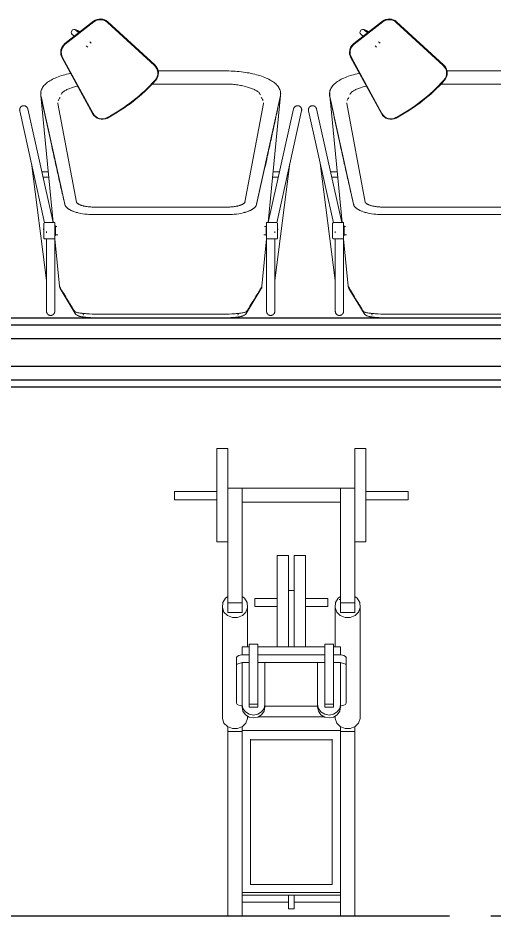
# Model space of a CAD drawing. Header units: millimetres. Extents: x -4830 to 49130, y -6610 to 29660.
# Drawn here: x 12231 to 13962, y 3000 to 6266 of the extents above; entities that cross this region are included whole.
import ezdxf

# ---------------------------------------------------------------- set-up
doc = ezdxf.new("R2010")
doc.units = ezdxf.units.MM
doc.linetypes.add('ГОСТ 2.303 5', pattern=[24, 20, -1.5, 1, -1.5])
doc.layers.add('Оборудование', color=5, linetype='Continuous', lineweight=18)
doc.layers.add('оси', color=40, linetype='Continuous')

# ---------------------------------------------------------------- blocks, each defined once
blk = doc.blocks.new('ТР03 850х1700')
at = {"layer": 'Оборудование'}
for p, q in [((-501.8, 1360.7), (-501.8, 1700)), ((-460.8, 1700), (-501.8, 1700)), ((-460.8, 1700), (-501.8, 1700)), ((-501.8, 1700), (-501.8, 1543.6)), ((-460.8, 1103.3), (-460.8, 1700)), ((-460.8, 1555.5), (-460.8, 1700)), ((41, 1700), (0, 1700)), ((0, 1103.3), (0, 1700)), ((41, 1700), (0, 1700)), ((0, 1700), (0, 1555.5)), ((41, 1360.7), (41, 1700)), ((41, 1543.6), (41, 1700)), ((-655.4, 1513.7), (-655.4, 1543.6)), ((-501.8, 1543.6), (-655.4, 1543.6)), ((-501.8, 1543.6), (-655.4, 1543.6)), ((-655.4, 1543.6), (-655.4, 1513.7)), ((-460.8, 1555.5), (0, 1555.5)), ((0, 1555.5), (-460.8, 1555.5)), ((-409.6, 1555.5), (-409.6, 1103.3)), ((-51.2, 1103.3), (-51.2, 1555.5)), ((194.6, 1543.6), (41, 1543.6)), ((194.6, 1543.6), (41, 1543.6)), ((194.6, 1513.7), (194.6, 1543.6)), ((194.6, 1513.7), (194.6, 1543.6)), ((-501.8, 1513.7), (-655.4, 1513.7)), ((-655.4, 1513.7), (-501.8, 1513.7)), ((-501.8, 1513.7), (-501.8, 1360.7)), ((-409.6, 1505.1), (-51.2, 1505.1)), ((-409.6, 1161.6), (-409.6, 1505.1)), ((-409.6, 1505.1), (-51.2, 1505.1)), ((-51.2, 1505.1), (-51.2, 1161.6)), ((194.6, 1513.7), (41, 1513.7)), ((41, 1360.7), (41, 1513.7)), ((41, 1513.7), (194.6, 1513.7)), ((-460.8, 1360.7), (-501.8, 1360.7)), ((-501.8, 1360.7), (-460.8, 1360.7)), ((-460.8, 1360.7), (-460.8, 1161.6)), ((41, 1360.7), (0, 1360.7)), ((0, 1161.6), (0, 1360.7)), ((0, 1360.7), (41, 1360.7)), ((-281.6, 1311.6), (-240.7, 1311.6)), ((-281.6, 1311.6), (-281.6, 978.7)), ((-240.7, 1311.6), (-281.6, 1311.6)), ((-281.6, 1311.6), (-281.6, 1155.2)), ((-240.7, 1311.6), (-240.7, 978.7)), ((-240.7, 1183.9), (-240.7, 1311.6)), ((-220.2, 1311.6), (-220.2, 978.7)), ((-220.2, 1311.6), (-179.2, 1311.6)), ((-179.2, 1311.6), (-220.2, 1311.6)), ((-220.2, 1311.6), (-220.2, 1183.9)), ((-179.2, 1311.6), (-179.2, 978.7)), ((-179.2, 1155.2), (-179.2, 1311.6)), ((-220.2, 1183.9), (-240.7, 1183.9)), ((-220.2, 1183.9), (-240.7, 1183.9)), ((-469.5, 1155.8), (-479.1, 1140.3)), ((-469.5, 1155.8), (-479.1, 1140.3)), ((-460.8, 1161.6), (-469.5, 1155.8)), ((-460.8, 1161.6), (-469.5, 1155.8)), ((-401, 1155.8), (-409.6, 1161.6)), ((-401, 1155.8), (-409.6, 1161.6)), ((-391.4, 1140.3), (-401, 1155.8)), ((-391.4, 1140.3), (-401, 1155.8)), ((-363.6, 1155.2), (-281.6, 1155.2)), ((-363.6, 1155.2), (-363.6, 1125.3)), ((-281.6, 1155.2), (-363.6, 1155.2)), ((-363.6, 1155.2), (-363.6, 1125.3)), ((-179.2, 1155.2), (-97.3, 1155.2)), ((-97.3, 1155.2), (-179.2, 1155.2)), ((-97.3, 1125.3), (-97.3, 1155.2)), ((-97.3, 1125.3), (-97.3, 1155.2)), ((-59.8, 1155.8), (-69.4, 1140.3)), ((-59.8, 1155.8), (-69.4, 1140.3)), ((-51.2, 1161.6), (-59.8, 1155.8)), ((-51.2, 1161.6), (-59.8, 1155.8)), ((-56.3, 1150.7), (-56.3, 1151.5)), ((-56.3, 1151.5), (-54.6, 1151.5)), ((-54.6, 1150.7), (-56.3, 1150.7)), ((-54.6, 1151.5), (-54.6, 1150.7)), ((8.6, 1155.8), (0, 1161.6)), ((8.6, 1155.8), (0, 1161.6)), ((18.2, 1140.3), (8.6, 1155.8)), ((18.3, 1140), (8.6, 1155.8)), ((-479.1, 1140.3), (-481.1, 1122.6)), ((-479.1, 1140.3), (-481.1, 1122.6)), ((-481.1, 1122.6), (-475.2, 1105.7)), ((-481.1, 718.9), (-481.1, 1122.6)), ((-481.1, 1122.6), (-481.1, 718.9)), ((-460.8, 1139), (-409.6, 1139)), ((-395.3, 1105.7), (-389.4, 1122.6)), ((-389.4, 1122.6), (-391.4, 1140.3)), ((-389.4, 1122.6), (-391.4, 1140.3)), ((-389.4, 978.7), (-389.4, 1122.6)), ((-389.4, 978.7), (-389.4, 1122.6)), ((-363.6, 1125.3), (-281.6, 1125.3)), ((-363.6, 1125.3), (-281.6, 1125.3)), ((-281.6, 1125.3), (-281.6, 978.7)), ((-179.2, 1125.3), (-97.3, 1125.3)), ((-179.2, 978.7), (-179.2, 1125.3)), ((-179.2, 1125.3), (-97.3, 1125.3)), ((-69.4, 1140.3), (-71.4, 1122.6)), ((-69.4, 1140.3), (-71.4, 1122.6)), ((-71.4, 1122.6), (-65.5, 1105.7)), ((-71.4, 978.7), (-71.4, 1122.6)), ((-71.4, 1122.6), (-71.4, 978.7)), ((-51.2, 1139), (0, 1139)), ((14.3, 1105.7), (20.2, 1122.6)), ((20.2, 1122.6), (18.2, 1140.3)), ((20.2, 1122.6), (18.3, 1140)), ((20.2, 718.9), (20.2, 1122.6)), ((20.2, 718.9), (20.2, 1122.6)), ((-475.2, 1105.7), (-462.3, 1092.5)), ((-462.3, 1092.5), (-444.8, 1085.3)), ((-409.6, 1103.3), (-460.8, 1103.3)), ((-444.8, 1085.3), (-425.7, 1085.3)), ((-425.7, 1085.3), (-408.2, 1092.5)), ((-408.2, 1092.5), (-395.3, 1105.7)), ((-65.5, 1105.7), (-52.7, 1092.5)), ((-52.7, 1092.5), (-35.2, 1085.3)), ((0, 1103.3), (-51.2, 1103.3)), ((-35.2, 1085.3), (-16, 1085.3)), ((-16, 1085.3), (1.5, 1092.5)), ((1.5, 1092.5), (14.3, 1105.7)), ((-352.6, 988.8), (-383.3, 988.8)), ((-383.3, 988.8), (-383.3, 759.9)), ((-352.6, 988.8), (-383.3, 988.8)), ((-383.3, 988.8), (-383.3, 978.7)), ((-352.6, 759.9), (-352.6, 988.8)), ((-352.6, 978.7), (-352.6, 988.8)), ((-77.5, 988.8), (-108.2, 988.8)), ((-108.2, 988.8), (-108.2, 759.9)), ((-77.5, 988.8), (-108.2, 988.8)), ((-108.2, 988.8), (-108.2, 978.7)), ((-77.5, 759.9), (-77.5, 988.8)), ((-77.5, 978.7), (-77.5, 988.8)), ((-421.2, 947.2), (-427.8, 943.9)), ((-411.2, 949.4), (-421.2, 947.2)), ((-399.4, 950.2), (-411.2, 949.4)), ((-383.3, 978.7), (-409.6, 978.7)), ((-409.6, 978.7), (-409.6, 949.5)), ((-383.3, 950.2), (-409.6, 950.2)), ((-383.3, 978.7), (-389.4, 978.7)), ((-108.2, 978.7), (-352.6, 978.7)), ((-281.6, 978.7), (-352.6, 978.7)), ((-108.2, 950.2), (-352.6, 950.2)), ((-108.2, 978.7), (-179.2, 978.7)), ((-51.2, 978.7), (-77.5, 978.7)), ((-71.4, 978.7), (-77.5, 978.7)), ((-51.2, 950.2), (-77.5, 950.2)), ((-49.7, 949.4), (-61.4, 950.2)), ((-51.2, 949.5), (-51.2, 978.7)), ((-39.7, 947.2), (-49.7, 949.4)), ((-33, 943.9), (-39.7, 947.2)), ((-427.8, 943.9), (-430.2, 940.1)), ((-430.2, 940.1), (-430.2, 773.6)), ((-427.8, 915.4), (-430.2, 911.5)), ((-421.2, 918.7), (-427.8, 915.4)), ((-411.2, 920.9), (-421.2, 918.7)), ((-409.6, 921), (-411.2, 920.9)), ((-409.6, 921.6), (-409.6, 759.6)), ((-383.3, 921.6), (-409.6, 921.6)), ((-108.2, 921.6), (-352.6, 921.6)), ((-326.3, 921.6), (-326.3, 759.6)), ((-326.3, 921.6), (-134.7, 921.6)), ((-326.3, 763.5), (-326.3, 921.6)), ((-134.7, 759.6), (-134.7, 921.6)), ((-134.7, 921.6), (-134.7, 763.5)), ((-51.3, 921.6), (-77.5, 921.6)), ((-51.3, 921.6), (-51.3, 759.6)), ((-49.7, 920.9), (-51.3, 921)), ((-39.7, 918.7), (-49.7, 920.9)), ((-33, 915.4), (-39.7, 918.7)), ((-30.7, 940.1), (-33, 943.9)), ((-30.7, 911.5), (-33, 915.4)), ((-30.7, 773.6), (-30.7, 940.1)), ((-430.2, 773.6), (-427.8, 769.7)), ((-427.8, 769.7), (-421.2, 766.4)), ((-421.2, 766.4), (-411.2, 764.3)), ((-411.2, 764.3), (-409.6, 764.2)), ((-406.5, 754.8), (-409.6, 769.6)), ((-406.5, 744.7), (-409.6, 759.6)), ((-397.4, 742.3), (-406.5, 754.8)), ((-352.6, 770), (-383.3, 770)), ((-383.3, 759.9), (-352.6, 759.9)), ((-329.5, 754.8), (-338.5, 742.3)), ((-326.3, 769.6), (-329.5, 754.8)), ((-326.3, 759.6), (-329.5, 744.7)), ((-326.3, 763.5), (-134.7, 763.5)), ((-134.7, 763.5), (-326.3, 763.5)), ((-131.5, 754.8), (-134.7, 769.6)), ((-131.5, 744.7), (-134.7, 759.6)), ((-122.5, 742.3), (-131.5, 754.8)), ((-77.5, 770), (-108.2, 770)), ((-108.2, 759.9), (-77.5, 759.9)), ((-54.5, 754.8), (-63.5, 742.3)), ((-51.3, 769.6), (-54.5, 754.8)), ((-51.3, 759.6), (-54.5, 744.7)), ((-51.3, 764.2), (-49.7, 764.3)), ((-49.7, 764.3), (-39.7, 766.4)), ((-39.7, 766.4), (-33, 769.7)), ((-33, 769.7), (-30.7, 773.6)), ((-481.1, 718.9), (-475.2, 702)), ((-481.1, 718.9), (-475.2, 702)), ((-397.4, 732.2), (-406.5, 744.7)), ((-383.9, 733.9), (-397.4, 742.3)), ((-383.9, 723.8), (-397.4, 732.2)), ((-395.3, 702), (-389.4, 718.9)), ((-389.4, 718.9), (-389.4, 727.2)), ((-389.4, 725), (-385.9, 725)), ((-368, 730.9), (-383.9, 733.9)), ((-368, 720.9), (-383.9, 723.8)), ((-352, 733.9), (-368, 730.9)), ((-352, 723.8), (-368, 720.9)), ((-338.5, 742.3), (-352, 733.9)), ((-338.5, 732.2), (-352, 723.8)), ((-350, 725), (-110.9, 725)), ((-329.5, 744.7), (-338.5, 732.2)), ((-122.5, 732.2), (-131.5, 744.7)), ((-108.9, 733.9), (-122.5, 742.3)), ((-108.9, 723.8), (-122.5, 732.2)), ((-93, 730.9), (-108.9, 733.9)), ((-93, 720.9), (-108.9, 723.8)), ((-77.1, 733.9), (-93, 730.9)), ((-77.1, 723.8), (-93, 720.9)), ((-63.5, 742.3), (-77.1, 733.9)), ((-63.5, 732.2), (-77.1, 723.8)), ((-75.1, 725), (-71.4, 725)), ((-71.4, 718.9), (-71.4, 727.3)), ((-71.4, 718.9), (-65.5, 702)), ((-54.5, 744.7), (-63.5, 732.2)), ((14.3, 702), (20.2, 718.9)), ((14.3, 702), (20.2, 718.9)), ((-475.2, 702), (-462.3, 688.8)), ((-475.2, 702), (-462.3, 688.8)), ((-462.3, 688.8), (-444.8, 681.5)), ((-462.3, 688.8), (-460.8, 688.1)), ((-460.8, 0), (-460.8, 688.1)), ((-460.8, 688.1), (-460.8, 0)), ((-425.7, 681.5), (-408.2, 688.8)), ((-409.6, 688.1), (-409.6, 0)), ((-408.2, 688.8), (-395.3, 702)), ((-65.5, 702), (-52.7, 688.8)), ((-52.7, 688.8), (-35.2, 681.5)), ((-51.2, 0), (-51.2, 688.1)), ((-16, 681.5), (1.5, 688.8)), ((0, 688.1), (14.3, 702)), ((0, 0), (0, 688.1)), ((0, 0), (0, 688.1)), ((1.5, 688.8), (14.3, 702)), ((-460.8, 671.5), (-409.6, 671.5)), ((-444.8, 681.5), (-425.7, 681.5)), ((-409.6, 674.6), (-51.2, 674.6)), ((-51.2, 671.5), (0, 671.5)), ((-35.2, 681.5), (-16, 681.5)), ((-378.9, 114.3), (-378.9, 642.8)), ((-81.9, 641.1), (-378.9, 641.1)), ((-81.9, 642.8), (-81.9, 114.3)), ((-81.9, 114.3), (-378.9, 114.3)), ((-409.6, 85.8), (-51.2, 85.8)), ((-409.6, 75.7), (-51.2, 75.7)), ((-240.6, 25.9), (-240.6, 75.7)), ((-220.2, 25.9), (-220.2, 75.7)), ((-409.6, 50.4), (-240.6, 50.4)), ((-220.2, 50.4), (-51.2, 50.4)), ((-460.8, 0), (0, 0)), ((-460.8, 0), (0, 0)), ((-220.2, 25.9), (-240.6, 25.9))]:
    blk.add_line(p, q, dxfattribs=at)
blk = doc.blocks.new('CON_Connection_Stng_Muse - Muse Privacy Chair with Metal Base and Writing Tablet - SMS-1BOOTH-METAL-WT-V123-Этаж 03')
at = {"layer": 'Оборудование'}
for p, q in [((-280.9, 327), (-282.3, 324.5)), ((213.8, 337.8), (-213.8, 337.8)), ((282.3, 324.5), (280.9, 327)), ((-415, 313.7), (-415, 50.5)), ((-385, 50.5), (-385, 313.7)), ((-310.4, 321.9), (-365.6, 231.1)), ((213.8, 324.3), (-213.8, 324.3)), ((211.6, 324.3), (-211.6, 324.3)), ((365.6, 231.1), (310.4, 321.9)), ((385, 313.7), (385, 50.5)), ((415, 50.5), (415, 313.7)), ((-415, 201), (-469.9, -224.8)), ((-368.3, 222.1), (-385, 49.5)), ((385, 49.5), (368.3, 222.1)), ((469.9, -224.8), (415, 201)), ((-425, 7.5), (-425, 33.5)), ((-425, 7.5), (-425, 33.5)), ((-385, 50.5), (-420, 50.5)), ((-385, 50.5), (-385, -9.5)), ((-383, 38), (-385, 38)), ((-383, 36.7), (-383, 38)), ((-383, 3), (-383, 38)), ((-375.6, 35.5), (-383, 35.5)), ((-383, 33.9), (-383, 35.5)), ((383, 35.5), (374.5, 35.5)), ((385, 38), (383, 38)), ((383, 38), (383, 36.7)), ((383, 38), (383, 3)), ((383, 35.5), (383, 33.9)), ((420, 50.5), (385, 50.5)), ((385, -9.5), (385, 50.5)), ((425, 33.5), (425, 7.5)), ((425, 33.5), (425, 7.5)), ((-415, 28.7), (-415, 23.1)), ((-385, 23.1), (-385, 28.7)), ((-385, 3), (-383, 3)), ((-383, 5.5), (-383, 7.1)), ((-383, 5.5), (-377.5, 5.5)), ((-383, 3), (-383, 4.3)), ((377.5, 5.5), (383, 5.5)), ((383, 7.1), (383, 5.5)), ((383, 4.3), (383, 3)), ((383, 3), (385, 3)), ((385, 28.7), (385, 23.1)), ((415, 23.1), (415, 28.7)), ((-421.9, -8.4), (-512.4, -416)), ((-483.1, -422.5), (-391.4, -9.5)), ((-390.7, -9.5), (-435.4, -471.4)), ((-422.3, -10.6), (-422, -8.4)), ((-420, -9.5), (-385, -9.5)), ((385, -9.5), (420, -9.5)), ((435.4, -471.4), (390.7, -9.5)), ((391.4, -9.5), (483.1, -422.5)), ((512.4, -416), (421.9, -8.4)), ((422, -8.4), (422.3, -10.6)), ((-243.9, -38.2), (243.9, -38.2)), ((-241, -38.2), (241, -38.2)), ((-435.6, -471), (-348.5, -75.5)), ((-373.5, -442.4), (-306.2, -83.2)), ((-306, -81.8), (-306.5, -84.4)), ((-244.2, -65.6), (244.2, -65.6)), ((306.2, -83.2), (373.5, -442.4)), ((348.5, -75.5), (435.6, -471)), ((-432.4, -193.5), (-408.2, -193.5)), ((-406.4, -174.5), (-428.2, -174.5)), ((428.2, -174.5), (406.4, -174.5)), ((408.2, -193.5), (432.4, -193.5)), ((356.7, -609.6), (245.8, -406.2)), ((247.6, -405.3), (358.4, -608.7)), ((-252.7, -512.3), (32.2, -512.3)), ((8.3, -552.5), (8.3, -553.3)), ((-238.3, -560.5), (9.4, -560.5)), ((192.2, -738.5), (21.3, -582)), ((21.3, -582.7), (192.2, -739.2)), ((22.6, -580.4), (193.5, -736.9)), ((270.6, -651.3), (265.1, -646.7)), ((363.3, -628.6), (363.3, -627.8)), ((242.6, -738.9), (346.7, -657.7)), ((347.9, -659.3), (243.8, -740.5)), ((243.8, -741.3), (347.9, -660.1)), ((252.3, -662.1), (257.8, -666.6)), ((297.5, -699.4), (308.8, -708.6)), ((308.8, -708.6), (308.8, -708.6)), ((321.5, -693.2), (313.7, -686.8)), ((317.9, -692), (317.6, -691.9))]:
    blk.add_line(p, q, dxfattribs=at)
at = {"layer": 'Оборудование', "flags": 128}
for points in [[(-415, 313.7), (-415, 314.3), (-415, 314.8), (-414.9, 315.4), (-414.8, 316), (-414.7, 316.6), (-414.6, 317.2), (-414.4, 317.8), (-414.3, 318.4), (-414.1, 318.9), (-413.8, 319.5), (-413.6, 320), (-413.3, 320.6), (-413, 321.1), (-412.7, 321.6), (-412.4, 322.1), (-412.1, 322.6), (-411.7, 323.1), (-411.3, 323.5), (-410.9, 324), (-410.5, 324.4), (-410, 324.8), (-409.6, 325.2), (-409.1, 325.6), (-408.6, 325.9), (-408.1, 326.3), (-407.6, 326.6), (-407.1, 326.9), (-406.6, 327.2), (-406, 327.4), (-405.5, 327.6), (-404.9, 327.8), (-404.3, 328), (-403.7, 328.2), (-403.2, 328.3), (-402.6, 328.4), (-402, 328.5), (-401.4, 328.6), (-400.8, 328.6), (-400.2, 328.6), (-399.6, 328.6), (-399, 328.6), (-398.4, 328.6), (-397.8, 328.5), (-397.2, 328.4), (-396.6, 328.3), (-396, 328.1), (-395.5, 327.9), (-394.9, 327.7), (-394.3, 327.5), (-393.8, 327.3), (-393.2, 327), (-392.7, 326.7), (-392.2, 326.4), (-391.7, 326.1), (-391.2, 325.8), (-390.7, 325.4), (-390.3, 325), (-389.8, 324.6), (-389.4, 324.2), (-389, 323.8), (-388.6, 323.3), (-388.2, 322.9), (-387.8, 322.4), (-387.5, 321.9), (-387.2, 321.4), (-386.9, 320.9), (-386.6, 320.3), (-386.3, 319.8), (-386.1, 319.2), (-385.9, 318.7), (-385.7, 318.1), (-385.5, 317.5), (-385.4, 316.9), (-385.3, 316.4), (-385.2, 315.8), (-385.1, 315.2), (-385.1, 314.6), (-385, 314), (-385, 313.7)], [(-310.4, 321.9), (-308, 325), (-305.8, 326.9), (-303.8, 328.2), (-302, 329.2), (-300.3, 329.9), (-298.7, 330.5), (-297, 331.1), (-295.4, 331.5), (-293.7, 332), (-291.9, 332.4), (-290, 332.8), (-288.1, 333.1), (-286.1, 333.5), (-284, 333.8), (-281.8, 334.1), (-279.5, 334.4), (-277.1, 334.7), (-274.6, 335), (-272.1, 335.3), (-269.5, 335.5), (-266.7, 335.8), (-264, 336), (-261.1, 336.2), (-258.2, 336.4), (-255.2, 336.6), (-252.1, 336.8), (-249, 337), (-245.9, 337.1), (-242.7, 337.2), (-239.4, 337.4), (-236.1, 337.5), (-232.8, 337.6), (-229.4, 337.6), (-226.1, 337.7), (-222.7, 337.7), (-219.3, 337.8), (-215.8, 337.8), (-213.8, 337.8)], [(310.4, 321.9), (308, 325), (305.8, 326.9), (303.8, 328.2), (302, 329.2), (300.3, 329.9), (298.7, 330.5), (297, 331.1), (295.4, 331.5), (293.7, 332), (291.9, 332.4), (290, 332.8), (288.1, 333.1), (286.1, 333.5), (284, 333.8), (281.8, 334.1), (279.5, 334.4), (277.1, 334.7), (274.6, 335), (272.1, 335.3), (269.5, 335.5), (266.7, 335.8), (264, 336), (261.1, 336.2), (258.2, 336.4), (255.2, 336.6), (252.1, 336.8), (249, 337), (245.9, 337.1), (242.7, 337.2), (239.4, 337.4), (236.1, 337.5), (232.8, 337.6), (229.4, 337.6), (226.1, 337.7), (222.7, 337.7), (219.3, 337.8), (215.8, 337.8), (213.8, 337.8)], [(385, 313.7), (385, 314.3), (385.1, 314.8), (385.1, 315.4), (385.2, 316), (385.3, 316.6), (385.5, 317.2), (385.6, 317.8), (385.8, 318.4), (386, 318.9), (386.2, 319.5), (386.5, 320), (386.7, 320.6), (387, 321.1), (387.3, 321.6), (387.6, 322.1), (388, 322.6), (388.4, 323.1), (388.7, 323.5), (389.2, 324), (389.6, 324.4), (390, 324.8), (390.5, 325.2), (390.9, 325.6), (391.4, 325.9), (391.9, 326.3), (392.4, 326.6), (393, 326.9), (393.5, 327.2), (394, 327.4), (394.6, 327.6), (395.2, 327.8), (395.7, 328), (396.3, 328.2), (396.9, 328.3), (397.5, 328.4), (398.1, 328.5), (398.7, 328.6), (399.3, 328.6), (399.9, 328.6), (400.5, 328.6), (401.1, 328.6), (401.7, 328.6), (402.3, 328.5), (402.8, 328.4), (403.4, 328.3), (404, 328.1), (404.6, 327.9), (405.2, 327.7), (405.7, 327.5), (406.3, 327.3), (406.8, 327), (407.3, 326.7), (407.9, 326.4), (408.4, 326.1), (408.9, 325.8), (409.3, 325.4), (409.8, 325), (410.2, 324.6), (410.7, 324.2), (411.1, 323.8), (411.5, 323.3), (411.9, 322.9), (412.2, 322.4), (412.6, 321.9), (412.9, 321.4), (413.2, 320.9), (413.5, 320.3), (413.7, 319.8), (413.9, 319.2), (414.2, 318.7), (414.3, 318.1), (414.5, 317.5), (414.7, 316.9), (414.8, 316.4), (414.9, 315.8), (414.9, 315.2), (415, 314.6), (415, 314), (415, 313.7)], [(-368.3, 221.8), (-367.2, 227.9), (-365.6, 231.1)], [(368.3, 221.8), (367.2, 227.9), (365.6, 231.1)], [(-425, 45.5), (-425, 45.7), (-425, 45.9), (-425, 46.1), (-424.9, 46.3), (-424.9, 46.5), (-424.9, 46.7), (-424.8, 46.9), (-424.7, 47.1), (-424.7, 47.3), (-424.6, 47.4), (-424.5, 47.6), (-424.4, 47.8), (-424.3, 48), (-424.2, 48.2), (-424.1, 48.3), (-424, 48.5), (-423.9, 48.6), (-423.8, 48.8), (-423.6, 48.9), (-423.5, 49.1), (-423.3, 49.2), (-423.2, 49.3), (-423, 49.5), (-422.9, 49.6), (-422.7, 49.7), (-422.5, 49.8), (-422.4, 49.9), (-422.2, 50), (-422, 50.1), (-421.8, 50.2), (-421.6, 50.2), (-421.4, 50.3), (-421.2, 50.3), (-421, 50.4), (-420.8, 50.4), (-420.7, 50.5), (-420.5, 50.5), (-420.3, 50.5), (-420.1, 50.5), (-420, 50.5)], [(-425, -4.5), (-425, -4.5), (-425, -4.4), (-425, -4.3), (-425, -4.2), (-425, -4), (-425, -3.8), (-425, -3.5), (-425, -3.2), (-425, -2.9), (-425, -2.5), (-425, -2.1), (-425, -1.7), (-425, -1.2), (-425, -0.7), (-425, -0.1), (-425, 0.4), (-425, 1.1), (-425, 1.7), (-425, 2.4), (-425, 3.1), (-425, 3.8), (-425, 4.6), (-425, 5.4), (-425, 6.2), (-425, 7), (-425, 7.8), (-425, 8.7), (-425, 9.6), (-425, 10.5), (-425, 11.4), (-425, 12.4), (-425, 13.3), (-425, 14.3), (-425, 15.3), (-425, 16.2), (-425, 17.2), (-425, 18.2), (-425, 19.2), (-425, 20.2), (-425, 21.2), (-425, 22.2), (-425, 23.2), (-425, 24.2), (-425, 25.2), (-425, 26.2), (-425, 27.1), (-425, 28.1), (-425, 29), (-425, 30), (-425, 30.9), (-425, 31.8), (-425, 32.7), (-425, 33.5), (-425, 34.4), (-425, 35.2), (-425, 36), (-425, 36.8), (-425, 37.5), (-425, 38.2), (-425, 38.9), (-425, 39.6), (-425, 40.2), (-425, 40.8), (-425, 41.4), (-425, 41.9), (-425, 42.4), (-425, 42.9), (-425, 43.3), (-425, 43.7), (-425, 44.1), (-425, 44.4), (-425, 44.6), (-425, 44.9), (-425, 45.1), (-425, 45.2), (-425, 45.4), (-425, 45.4), (-425, 45.5), (-425, 45.5)], [(-425, 45.5), (-425, 45.5), (-425, 45.4), (-425, 45.3), (-425, 45.2), (-425, 45), (-425, 44.8), (-425, 44.5), (-425, 44.2), (-425, 43.9), (-425, 43.5), (-425, 43.1), (-425, 42.7), (-425, 42.2), (-425, 41.7), (-425, 41.1), (-425, 40.5), (-425, 39.9), (-425, 39.3), (-425, 38.6), (-425, 37.9), (-425, 37.2), (-425, 36.4), (-425, 35.6), (-425, 34.8), (-425, 34), (-425, 33.2), (-425, 32.3), (-425, 31.4), (-425, 30.5), (-425, 29.6), (-425, 28.6), (-425, 27.7), (-425, 26.7), (-425, 25.7), (-425, 24.7), (-425, 23.8), (-425, 22.8), (-425, 21.8), (-425, 20.8), (-425, 19.8), (-425, 18.8), (-425, 17.8), (-425, 16.8), (-425, 15.8), (-425, 14.8), (-425, 13.8), (-425, 12.9), (-425, 11.9), (-425, 11), (-425, 10.1), (-425, 9.2), (-425, 8.3), (-425, 7.4), (-425, 6.6), (-425, 5.8), (-425, 5), (-425, 4.2), (-425, 3.5), (-425, 2.8), (-425, 2.1), (-425, 1.4), (-425, 0.8), (-425, 0.2), (-425, -0.4), (-425, -0.9), (-425, -1.4), (-425, -1.9), (-425, -2.3), (-425, -2.7), (-425, -3.1), (-425, -3.4), (-425, -3.7), (-425, -3.9), (-425, -4.1), (-425, -4.3), (-425, -4.4), (-425, -4.5), (-425, -4.5), (-425, -4.5)], [(420, 50.5), (420.2, 50.5), (420.4, 50.5), (420.6, 50.5), (420.8, 50.4), (421, 50.4), (421.2, 50.4), (421.4, 50.3), (421.6, 50.2), (421.8, 50.2), (421.9, 50.1), (422.1, 50), (422.3, 49.9), (422.5, 49.8), (422.7, 49.7), (422.8, 49.6), (423, 49.5), (423.1, 49.4), (423.3, 49.3), (423.4, 49.1), (423.6, 49), (423.7, 48.8), (423.9, 48.7), (424, 48.5), (424.1, 48.4), (424.2, 48.2), (424.3, 48), (424.4, 47.9), (424.5, 47.7), (424.6, 47.5), (424.7, 47.3), (424.7, 47.1), (424.8, 46.9), (424.8, 46.7), (424.9, 46.5), (424.9, 46.3), (425, 46.1), (425, 45.9), (425, 45.7), (425, 45.5), (425, 45.5)], [(425, 45.5), (425, 45.5), (425, 45.4), (425, 45.3), (425, 45.2), (425, 45), (425, 44.8), (425, 44.5), (425, 44.2), (425, 43.9), (425, 43.5), (425, 43.1), (425, 42.7), (425, 42.2), (425, 41.7), (425, 41.1), (425, 40.5), (425, 39.9), (425, 39.3), (425, 38.6), (425, 37.9), (425, 37.2), (425, 36.4), (425, 35.6), (425, 34.8), (425, 34), (425, 33.2), (425, 32.3), (425, 31.4), (425, 30.5), (425, 29.6), (425, 28.6), (425, 27.7), (425, 26.7), (425, 25.7), (425, 24.7), (425, 23.8), (425, 22.8), (425, 21.8), (425, 20.8), (425, 19.8), (425, 18.8), (425, 17.8), (425, 16.8), (425, 15.8), (425, 14.8), (425, 13.8), (425, 12.9), (425, 11.9), (425, 11), (425, 10.1), (425, 9.2), (425, 8.3), (425, 7.4), (425, 6.6), (425, 5.8), (425, 5), (425, 4.2), (425, 3.5), (425, 2.8), (425, 2.1), (425, 1.4), (425, 0.8), (425, 0.2), (425, -0.4), (425, -0.9), (425, -1.4), (425, -1.9), (425, -2.3), (425, -2.7), (425, -3.1), (425, -3.4), (425, -3.7), (425, -3.9), (425, -4.1), (425, -4.3), (425, -4.4), (425, -4.5), (425, -4.5), (425, -4.5)], [(425, -4.5), (425, -4.5), (425, -4.4), (425, -4.3), (425, -4.2), (425, -4), (425, -3.8), (425, -3.5), (425, -3.2), (425, -2.9), (425, -2.5), (425, -2.1), (425, -1.7), (425, -1.2), (425, -0.7), (425, -0.1), (425, 0.4), (425, 1.1), (425, 1.7), (425, 2.4), (425, 3.1), (425, 3.8), (425, 4.6), (425, 5.4), (425, 6.2), (425, 7), (425, 7.8), (425, 8.7), (425, 9.6), (425, 10.5), (425, 11.4), (425, 12.4), (425, 13.3), (425, 14.3), (425, 15.3), (425, 16.2), (425, 17.2), (425, 18.2), (425, 19.2), (425, 20.2), (425, 21.2), (425, 22.2), (425, 23.2), (425, 24.2), (425, 25.2), (425, 26.2), (425, 27.1), (425, 28.1), (425, 29), (425, 30), (425, 30.9), (425, 31.8), (425, 32.7), (425, 33.5), (425, 34.4), (425, 35.2), (425, 36), (425, 36.8), (425, 37.5), (425, 38.2), (425, 38.9), (425, 39.6), (425, 40.2), (425, 40.8), (425, 41.4), (425, 41.9), (425, 42.4), (425, 42.9), (425, 43.3), (425, 43.7), (425, 44.1), (425, 44.4), (425, 44.6), (425, 44.9), (425, 45.1), (425, 45.2), (425, 45.4), (425, 45.4), (425, 45.5), (425, 45.5)], [(-420, -9.5), (-420.2, -9.5), (-420.4, -9.5), (-420.6, -9.5), (-420.8, -9.4), (-421, -9.4), (-421.2, -9.4), (-421.4, -9.3), (-421.6, -9.3), (-421.8, -9.2), (-421.9, -9.1), (-422.1, -9), (-422.3, -8.9), (-422.5, -8.8), (-422.7, -8.7), (-422.8, -8.6), (-423, -8.5), (-423.1, -8.4), (-423.3, -8.3), (-423.4, -8.1), (-423.6, -8), (-423.7, -7.8), (-423.9, -7.7), (-424, -7.5), (-424.1, -7.4), (-424.2, -7.2), (-424.3, -7), (-424.4, -6.9), (-424.5, -6.7), (-424.6, -6.5), (-424.7, -6.3), (-424.7, -6.1), (-424.8, -5.9), (-424.8, -5.7), (-424.9, -5.6), (-424.9, -5.4), (-425, -5.2), (-425, -5), (-425, -4.8), (-425, -4.6), (-425, -4.5)], [(425, -4.5), (425, -4.7), (425, -4.9), (425, -5.1), (424.9, -5.3), (424.9, -5.5), (424.9, -5.7), (424.8, -5.9), (424.7, -6.1), (424.7, -6.3), (424.6, -6.5), (424.5, -6.6), (424.4, -6.8), (424.3, -7), (424.2, -7.2), (424.1, -7.3), (424, -7.5), (423.9, -7.6), (423.8, -7.8), (423.6, -7.9), (423.5, -8.1), (423.3, -8.2), (423.2, -8.4), (423, -8.5), (422.9, -8.6), (422.7, -8.7), (422.5, -8.8), (422.4, -8.9), (422.2, -9), (422, -9.1), (421.8, -9.2), (421.6, -9.2), (421.4, -9.3), (421.2, -9.3), (421, -9.4), (420.8, -9.4), (420.7, -9.5), (420.5, -9.5), (420.3, -9.5), (420.1, -9.5), (420, -9.5)], [(-306.2, -83.2), (-306.1, -83.1), (-306.1, -82.9), (-305.9, -82.6), (-305.7, -82.2), (-305.4, -81.8), (-305.1, -81.3), (-304.5, -80.7), (-303.9, -80.1), (-303.2, -79.5), (-302.3, -78.8), (-301.3, -78.1), (-300.2, -77.3), (-299, -76.6), (-297.7, -75.8), (-296.2, -75.1), (-294.6, -74.4), (-293, -73.7), (-291.2, -73), (-289.4, -72.3), (-287.5, -71.6), (-285.4, -71), (-283.3, -70.4), (-281.1, -69.8), (-278.9, -69.3), (-276.6, -68.8), (-274.2, -68.3), (-271.8, -67.9), (-269.3, -67.5), (-266.8, -67.1), (-264.2, -66.8), (-261.6, -66.5), (-258.9, -66.2), (-256.3, -66), (-253.6, -65.8), (-250.9, -65.7), (-248.2, -65.6), (-245.4, -65.6), (-244.2, -65.6)], [(306.2, -83.2), (306.1, -83.1), (306.1, -82.9), (305.9, -82.6), (305.7, -82.2), (305.4, -81.8), (305.1, -81.3), (304.5, -80.7), (303.9, -80.1), (303.2, -79.5), (302.3, -78.8), (301.3, -78.1), (300.2, -77.3), (299, -76.6), (297.7, -75.8), (296.2, -75.1), (294.6, -74.4), (293, -73.7), (291.2, -73), (289.4, -72.3), (287.5, -71.6), (285.4, -71), (283.3, -70.4), (281.1, -69.8), (278.9, -69.3), (276.6, -68.8), (274.2, -68.3), (271.8, -67.9), (269.3, -67.5), (266.8, -67.1), (264.2, -66.8), (261.6, -66.5), (258.9, -66.2), (256.3, -66), (253.6, -65.8), (250.9, -65.7), (248.2, -65.6), (245.4, -65.6), (244.2, -65.6)], [(-483.1, -422.5), (-483.4, -423.5), (-483.7, -424.4), (-484.1, -425.3), (-484.4, -426.1), (-484.9, -426.9), (-485.3, -427.6), (-485.8, -428.2), (-486.3, -428.8), (-486.8, -429.4), (-487.3, -429.9), (-487.7, -430.4), (-488.2, -430.8), (-488.7, -431.2), (-489.2, -431.5), (-489.7, -431.8), (-490.1, -432.1), (-490.6, -432.4), (-491, -432.6), (-491.4, -432.8), (-491.9, -433), (-492.3, -433.2), (-492.7, -433.3), (-493.1, -433.5), (-493.5, -433.6), (-493.8, -433.7), (-494.2, -433.8), (-494.6, -433.9), (-494.9, -434), (-495.3, -434), (-495.7, -434.1), (-496, -434.1), (-496.4, -434.2), (-496.7, -434.2), (-497.1, -434.2), (-497.4, -434.2), (-497.7, -434.2), (-498.1, -434.2), (-498.4, -434.2), (-498.8, -434.2), (-499.1, -434.2), (-499.5, -434.1), (-499.8, -434.1), (-500.2, -434), (-500.5, -434), (-500.9, -433.9), (-501.3, -433.8), (-501.7, -433.7), (-502, -433.6), (-502.4, -433.5), (-502.8, -433.4), (-503.2, -433.2), (-503.6, -433), (-504, -432.9), (-504.5, -432.6), (-504.9, -432.4), (-505.4, -432.2), (-505.8, -431.9), (-506.3, -431.6), (-506.8, -431.2), (-507.2, -430.9), (-507.7, -430.5), (-508.2, -430), (-508.7, -429.5), (-509.2, -429), (-509.7, -428.4), (-510.2, -427.7), (-510.6, -427), (-511, -426.2), (-511.4, -425.4), (-511.8, -424.6), (-512.1, -423.6), (-512.4, -422.7), (-512.6, -421.7), (-512.7, -420.7), (-512.8, -419.6), (-512.8, -418.6), (-512.7, -417.5), (-512.5, -416.5), (-512.4, -416)], [(483.1, -422.5), (483.4, -423.5), (483.7, -424.4), (484.1, -425.3), (484.4, -426.1), (484.9, -426.9), (485.3, -427.6), (485.8, -428.2), (486.3, -428.8), (486.8, -429.4), (487.3, -429.9), (487.7, -430.4), (488.2, -430.8), (488.7, -431.2), (489.2, -431.5), (489.7, -431.8), (490.1, -432.1), (490.6, -432.4), (491, -432.6), (491.4, -432.8), (491.9, -433), (492.3, -433.2), (492.7, -433.3), (493.1, -433.5), (493.5, -433.6), (493.8, -433.7), (494.2, -433.8), (494.6, -433.9), (494.9, -434), (495.3, -434), (495.7, -434.1), (496, -434.1), (496.4, -434.2), (496.7, -434.2), (497.1, -434.2), (497.4, -434.2), (497.7, -434.2), (498.1, -434.2), (498.4, -434.2), (498.8, -434.2), (499.1, -434.2), (499.5, -434.1), (499.8, -434.1), (500.2, -434), (500.5, -434), (500.9, -433.9), (501.3, -433.8), (501.7, -433.7), (502, -433.6), (502.4, -433.5), (502.8, -433.4), (503.2, -433.2), (503.6, -433), (504, -432.9), (504.5, -432.6), (504.9, -432.4), (505.4, -432.2), (505.8, -431.9), (506.3, -431.6), (506.8, -431.2), (507.2, -430.9), (507.7, -430.5), (508.2, -430), (508.7, -429.5), (509.2, -429), (509.7, -428.4), (510.2, -427.7), (510.6, -427), (511, -426.2), (511.4, -425.4), (511.8, -424.6), (512.1, -423.6), (512.4, -422.7), (512.6, -421.7), (512.7, -420.7), (512.8, -419.6), (512.8, -418.6), (512.7, -417.5), (512.5, -416.5), (512.4, -416)], [(-373.7, -445), (-373.7, -443.6), (-373.5, -442.4)], [(373.7, -445), (373.7, -443.6), (373.5, -442.4)], [(-436.3, -477.5), (-436.1, -481.5), (-435.5, -485.4), (-434.5, -489.3), (-433.1, -493.1), (-431.4, -496.7), (-429.3, -500.3), (-426.9, -503.7), (-424.3, -507.1), (-421.3, -510.3), (-418.1, -513.4), (-414.7, -516.4), (-410.9, -519.3), (-407, -522.2), (-402.7, -524.9), (-398.3, -527.5), (-393.6, -530.1), (-388.7, -532.5), (-383.6, -534.9), (-378.2, -537.1), (-372.7, -539.3), (-367, -541.4), (-361, -543.4), (-354.9, -545.2), (-348.6, -547), (-342.2, -548.7), (-335.6, -550.3), (-328.9, -551.7), (-322, -553.1), (-315, -554.3), (-307.8, -555.5), (-300.6, -556.5), (-293.3, -557.4), (-285.9, -558.2), (-278.4, -558.9), (-270.9, -559.5), (-263.3, -559.9), (-255.7, -560.2), (-248, -560.4), (-240.3, -560.5), (-238.3, -560.5)], [(436.3, -477.5), (436.1, -481.5), (435.5, -485.4), (434.5, -489.3), (433.1, -493.1), (431.4, -496.7), (429.3, -500.3), (426.9, -503.7), (424.3, -507.1), (421.3, -510.3), (418.1, -513.4), (414.7, -516.4), (410.9, -519.3), (407, -522.2), (402.7, -524.9), (398.3, -527.5), (393.6, -530.1), (388.7, -532.5), (383.6, -534.9), (378.2, -537.1), (372.7, -539.3), (367, -541.4), (361, -543.4), (354.9, -545.2), (348.6, -547), (342.2, -548.7), (335.6, -550.3), (328.9, -551.7), (327.5, -552)], [(321, -710.3), (316.1, -711.8), (314, -711.6), (312.8, -711.4), (311.9, -711.1), (311.2, -710.9), (310.5, -710.6), (309.8, -710.4), (309.1, -710.1), (308.3, -709.7), (307.5, -709.4), (306.7, -709), (305.8, -708.6), (304.8, -708.1), (303.8, -707.6), (302.7, -707.1), (301.6, -706.6), (300.5, -706), (299.3, -705.4), (298, -704.7), (296.7, -704.1), (295.3, -703.4), (293.9, -702.7)], [(321, -710.3), (325.8, -702.1), (324.6, -696.8), (323.3, -695), (322.5, -694.1), (321.8, -693.5), (321.5, -693.2)]]:
    blk.add_lwpolyline(points, dxfattribs=at)
at = {"layer": 'Оборудование'}
for centre, major_axis, ratio, start_param, end_param in [((-213.8, 313.4), (99, 0), 0.109734, 2.795695, 2.824219), ((-213.8, 313.4), (99, 0), 0.109734, 2.573535, 2.610138), ((-213.8, 313.4), (99, 0), 0.109734, 1.939141, 2.370637), ((-213.8, 313.4), (99, 0), 0.109734, 1.758134, 1.875676), ((-213.8, 313.4), (99, 0), 0.109734, 1.570796, 1.610597), ((213.8, 313.4), (99, 0), 0.109734, 1.530924, 1.570796), ((213.8, 313.4), (99, 0), 0.109734, 1.265844, 1.383425), ((213.8, 313.4), (99, 0), 0.109734, 0.770885, 1.202317), ((213.8, 313.4), (99, 0), 0.109734, 0.531557, 0.568058), ((213.8, 313.4), (99, 0), 0.109734, 0.317374, 0.345865), ((-154.1, 221.8), (214.2, 0), 0.109734, 3.074904, 3.141593), ((154.1, 221.8), (214.2, 0), 0.109734, 0, 0.066689), ((-243.9, -78.9), (105, 0), 0.387516, 2.575965, 2.804042), ((-243.9, -78.9), (105, 0), 0.387516, 1.875794, 2.554402), ((-243.9, -78.9), (105, 0), 0.387516, 1.570796, 1.873884), ((243.9, -78.9), (105, 0), 0.387516, 1.267587, 1.570796), ((243.9, -78.9), (105, 0), 0.387516, 0.587094, 1.265731), ((243.9, -78.9), (105, 0), 0.387516, 0.337586, 0.565768), ((-243.9, -78.9), (105, 0), 0.387516, 2.811944, 3.056512), ((243.9, -78.9), (105, 0), 0.387516, 0.08508, 0.329614), ((501.1, -962.6), (651.1, 0), 0.999036, 2.062652, 2.405216), ((501.1, -962.5), (649.1, 0), 0.999036, 2.062652, 2.405216), ((212.5, -424.4), (40, 0), 0.999036, 0.498513, 2.062652), ((212.5, -424.3), (38, 0), 0.999036, 0.498513, 2.062652), ((-221.7, -445), (152, 0), 0.387516, 3.303838, 3.468677), ((221.7, -445), (152, 0), 0.387516, 5.956101, 6.12094), ((221.7, -445), (152, 0), 0.387516, 0.004864, 0.053989), ((-238.3, -477.5), (198, 0), 0.387516, 3.056512, 3.293066), ((238.3, -477.5), (198, 0), 0.387516, 6.131712, 6.368265), ((48.3, -552.5), (40, 0), 0.999036, 2.405216, 3.970473), ((48.3, -552.4), (38, 0), 0.999036, 2.405216, 3.970473), ((48.3, -553.3), (40, 0), 0.999036, 2.993682, 3.970473), ((323.3, -627.7), (38, 0), 0.999036, 5.375185, 6.781699), ((323.3, -627.8), (40, 0), 0.999036, 5.375185, 6.781699), ((323.3, -628.6), (40, 0), 0.999036, 5.375185, 6.312861), ((219.2, -709), (40, 0), 0.999036, 3.970473, 5.375185), ((219.2, -709.8), (40, 0), 0.999036, 3.970473, 5.375185), ((219.2, -708.9), (38, 0), 0.999036, 3.970473, 5.375185)]:
    blk.add_ellipse(centre, major_axis=major_axis, ratio=ratio, start_param=start_param, end_param=end_param, dxfattribs=at)
for points, knots in [([(-312.6, 314.1), (-317.8, 305.8), (-328.2, 289), (-346.6, 258.8), (-359.8, 236.9), (-367.8, 223.5)], [-0.9989318, -0.9989318, -0.9989318, -0.9989318, -0.7222222, -0.4444444, 0, 0, 0, 0]), ([(-312.5, 314.2), (-312.1, 314.8), (-310.4, 316), (-305.5, 317.6), (-301.1, 318.5), (-299, 318.9)], [0, 0, 0, 0, 0.1111111, 0.2222222, 0.3012065, 0.3012065, 0.3012065, 0.3012065]), ([(-296.5, 319.4), (-293.4, 319.9), (-285.5, 320.9), (-272.8, 322.1), (-263.3, 322.8), (-259.6, 323)], [0.3333333, 0.3333333, 0.3333333, 0.3333333, 0.4444444, 0.5833333, 0.6666667, 0.6666667, 0.6666667, 0.6666667]), ([(-243.4, 323.7), (-243, 323.7), (-239.4, 323.9), (-230.9, 324.1), (-222.6, 324.2), (-217.7, 324.2)], [0.784569, 0.784569, 0.784569, 0.784569, 0.7916667, 0.8611111, 0.9590687, 0.9590687, 0.9590687, 0.9590687]), ([(217.7, 324.2), (221.2, 324.2), (229.9, 324.1), (238.4, 323.9), (243.4, 323.7)], [0.0409521, 0.0409521, 0.0409521, 0.0409521, 0.1111111, 0.2153898, 0.2153898, 0.2153898, 0.2153898]), ([(259.6, 323), (264.5, 322.7), (275.1, 322), (287.4, 320.7), (294.2, 319.7), (296.5, 319.3)], [0.3333333, 0.3333333, 0.3333333, 0.3333333, 0.4444444, 0.5833333, 0.6666667, 0.6666667, 0.6666667, 0.6666667]), ([(299, 318.9), (299.6, 318.8), (302, 318.4), (305.5, 317.6), (310.2, 316.1), (312, 315), (312.5, 314.2)], [0.6986225, 0.6986225, 0.6986225, 0.6986225, 0.7222222, 0.7916667, 0.8611111, 1, 1, 1, 1]), ([(312.6, 314.1), (320.9, 300.7), (339.6, 270.5), (357.8, 240.3), (367.8, 223.5)], [0.0010682, 0.0010682, 0.0010682, 0.0010682, 0.4444444, 1, 1, 1, 1]), ([(-368.1, 220.9), (-368.2, 221.1), (-368.4, 221.9), (-368.3, 222.8), (-367.8, 223.5)], [0.9339676, 0.9339676, 0.9339676, 0.9339676, 0.94642857, 1, 1, 1, 1]), ([(-425.1, 18.1), (-425.2, 18), (-425.2, 17.9), (-425.3, 17.6), (-425.5, 17.3), (-425.6, 16.8), (-425.7, 16.2), (-425.8, 15.6), (-425.8, 15.1), (-425.8, 14.8), (-425.7, 14.6), (-425.7, 14.4), (-425.6, 14.1), (-425.4, 13.6), (-425.1, 13.1), (-424.8, 12.7), (-424.6, 12.5), (-424.6, 12.4)], [0.4444444, 0.4444444, 0.4444444, 0.4444444, 0.4513889, 0.4583333, 0.4722222, 0.4861111, 0.5, 0.5277778, 0.5416667, 0.5486111, 0.5555556, 0.5625, 0.5694444, 0.5833333, 0.6111111, 0.625, 0.6331947, 0.6331947, 0.6331947, 0.6331947]), ([(424.6, 12.4), (424.6, 12.5), (424.8, 12.7), (425.1, 13.1), (425.4, 13.6), (425.6, 14.1), (425.7, 14.4), (425.7, 14.6), (425.8, 14.8), (425.8, 15.1), (425.8, 15.6), (425.7, 16.2), (425.6, 16.8), (425.5, 17.3), (425.3, 17.6), (425.2, 17.9), (425.2, 18), (425.1, 18.1)], [0.3667026, 0.3667026, 0.3667026, 0.3667026, 0.375, 0.3888889, 0.4166667, 0.4305556, 0.4375, 0.4444444, 0.4513889, 0.4583333, 0.4722222, 0.5, 0.5138889, 0.5277778, 0.5416667, 0.5486111, 0.5555556, 0.5555556, 0.5555556, 0.5555556]), ([(-332, -56.8), (-333.1, -57.4), (-336, -59.1), (-340.2, -62.3), (-345.5, -67.5), (-347.6, -71.6), (-348.3, -74.4)], [0.6866274, 0.6866274, 0.6866274, 0.6866274, 0.7222222, 0.7916667, 0.8611111, 1, 1, 1, 1]), ([(-317.6, -50.1), (-319.1, -50.7), (-323.6, -52.5), (-327.7, -54.4), (-330.3, -55.8)], [0.5425649, 0.5425649, 0.5425649, 0.5425649, 0.5833333, 0.6666667, 0.6666667, 0.6666667, 0.6666667]), ([(-302.5, -45.4), (-303.6, -45.7), (-305.7, -46.3), (-307.8, -46.9), (-308.8, -47.2)], [0.41834799, 0.41834799, 0.41834799, 0.41834799, 0.44444444, 0.46755768, 0.46755768, 0.46755768, 0.46755768]), ([(-248.9, -38.4), (-252, -38.4), (-256.1, -38.6), (-260.2, -38.9), (-261.2, -39)], [0.05074705, 0.05074705, 0.05074705, 0.05074705, 0.11111111, 0.13058934, 0.13058934, 0.13058934, 0.13058934]), ([(330.3, -55.8), (326.9, -54), (322.7, -52), (318.1, -50.3), (317.6, -50.1)], [0.3333333, 0.3333333, 0.3333333, 0.3333333, 0.4444444, 0.4575278, 0.4575278, 0.4575278, 0.4575278]), ([(348.3, -74.4), (347.8, -72.2), (345.7, -67.8), (339.9, -61.8), (334.7, -58.3), (332, -56.8)], [0, 0, 0, 0, 0.1111111, 0.2222222, 0.3135698, 0.3135698, 0.3135698, 0.3135698]), ([(-434.8, -467.5), (-431, -449.3), (-425.2, -422), (-417.4, -385.5), (-411.6, -358.2), (-405.7, -331), (-399.8, -303.6), (-393.8, -276.3), (-386.6, -243.6), (-378.1, -205.3), (-368.3, -161.7), (-358.4, -118), (-351.7, -88.9), (-348.3, -74.4)], [-1, -1, -1, -1, -0.861111, -0.791667, -0.722222, -0.652778, -0.583333, -0.513889, -0.444444, -0.333333, -0.222222, -0.111111, 0, 0, 0, 0]), ([(434.8, -467.5), (428.7, -438.3), (419.4, -394.6), (406.9, -336.4), (398.6, -298.2), (391.4, -265.4), (385.4, -238.1), (379.3, -210.8), (373.2, -183.5), (367.1, -156.3), (358.8, -119.8), (352.5, -92.6), (348.3, -74.4)], [0, 0, 0, 0, 0.222222, 0.333333, 0.444444, 0.513889, 0.583333, 0.652778, 0.722222, 0.791667, 0.861111, 1, 1, 1, 1]), ([(-370.3, -457.3), (-371, -456.1), (-371.6, -454.7), (-372.1, -453.3), (-372.2, -453.1)], [0.82275583, 0.82275583, 0.82275583, 0.82275583, 0.86111111, 0.86706933, 0.86706933, 0.86706933, 0.86706933]), ([(372.3, -452.9), (371.9, -454), (371.2, -455.5), (370.5, -457), (370.3, -457.3)], [0.13009556, 0.13009556, 0.13009556, 0.13009556, 0.16666667, 0.17723974, 0.17723974, 0.17723974, 0.17723974]), ([(-435.5, -472.1), (-435.6, -473.6), (-435.6, -476.7), (-435.2, -479.8), (-434.9, -481.4)], [0.0360617, 0.0360617, 0.0360617, 0.0360617, 0.07142857, 0.10813235, 0.10813235, 0.10813235, 0.10813235]), ([(-362.5, -473.6), (-362.1, -474.9), (-360, -479.5), (-357.2, -482.8), (-354.8, -484.5)], [0.6, 0.6, 0.6, 0.6, 0.7, 1, 1, 1, 1]), ([(-354.8, -484.5), (-351.4, -486.7), (-344.1, -491.1), (-326.5, -499), (-305, -505.3), (-280.7, -509.8), (-267.9, -511.4), (-261.3, -512)], [0, 0, 0, 0, 0.166667, 0.333333, 0.666667, 0.833333, 1, 1, 1, 1]), ([(302.2, -505.5), (312.6, -503.1), (327.4, -498.6), (344.1, -491.1), (351.4, -486.7), (354.8, -484.5)], [0.3676968, 0.3676968, 0.3676968, 0.3676968, 0.6666667, 0.8333333, 1, 1, 1, 1]), ([(354.8, -484.5), (356.4, -483.3), (359, -480.7), (361.1, -477.1), (361.9, -475.3)], [0, 0, 0, 0, 0.2, 0.3538961, 0.3538961, 0.3538961, 0.3538961]), ([(434.9, -481.4), (434.9, -481.3), (435.5, -478.3), (435.7, -475.2), (435.5, -472.1)], [0.89186765, 0.89186765, 0.89186765, 0.89186765, 0.89285714, 0.9639383, 0.9639383, 0.9639383, 0.9639383])]:
    blk.add_open_spline(points, degree=3, knots=knots, dxfattribs=at)
for points in [[(-249.3, 323.5), (-247.6, 323.6), (-246, 323.6), (-244.3, 323.7)], [(244.3, 323.7), (246, 323.6), (247.6, 323.6), (249.3, 323.5)], [(367.8, 223.5), (368.3, 222.6), (368.4, 221.8), (368.1, 220.9)], [(261.2, -39), (257.1, -38.7), (253, -38.5), (248.9, -38.4)], [(308.8, -47.2), (306.7, -46.6), (304.7, -46), (302.5, -45.4)], [(-306.6, -84.6), (-306.4, -83.7), (-306.2, -82.7), (-306.1, -81.8)], [(373.5, -442.1), (373.6, -443), (373.7, -444), (373.7, -444.9)], [(-261.3, -512), (-258.5, -512.2), (-252.7, -512.4), (-246.9, -512.2), (-244, -512.1)]]:
    blk.add_open_spline(points, degree=3, dxfattribs=at)

msp = doc.modelspace()

# ---------------------------------------------------------------- linework, layer by layer
at = {"ltscale": 100}
for p, q in [((10185, 5175), (30125, 5175)), ((10185, 5150), (30150, 5150)), ((10185, 5100), (30150, 5100)), ((10185, 5000), (30150, 5000)), ((10185, 4950), (30150, 4950)), ((10185, 4925), (30125, 4925))]:
    msp.add_line(p, q, dxfattribs=at)
at = {"layer": 'оси', "linetype": 'ГОСТ 2.303 5', "lineweight": 25, "ltscale": 100}
msp.add_lwpolyline([(30600, 3000), (-3330, 3000)], dxfattribs=at)

# ---------------------------------------------------------------- block references
at = {"layer": 'Оборудование', "ltscale": 100, "rotation": 180}
for p in [(12750, 5512.8), (13800, 5512.8)]:
    msp.add_blockref('CON_Connection_Stng_Muse - Muse Privacy Chair with Metal Base and Writing Tablet - SMS-1BOOTH-METAL-WT-V123-Этаж 03', p, dxfattribs=at)
at = {"layer": 'Оборудование', "ltscale": 100}
msp.add_blockref('ТР03 850х1700', (13455.4, 3000), dxfattribs=at)

doc.saveas('drawing.dxf')
